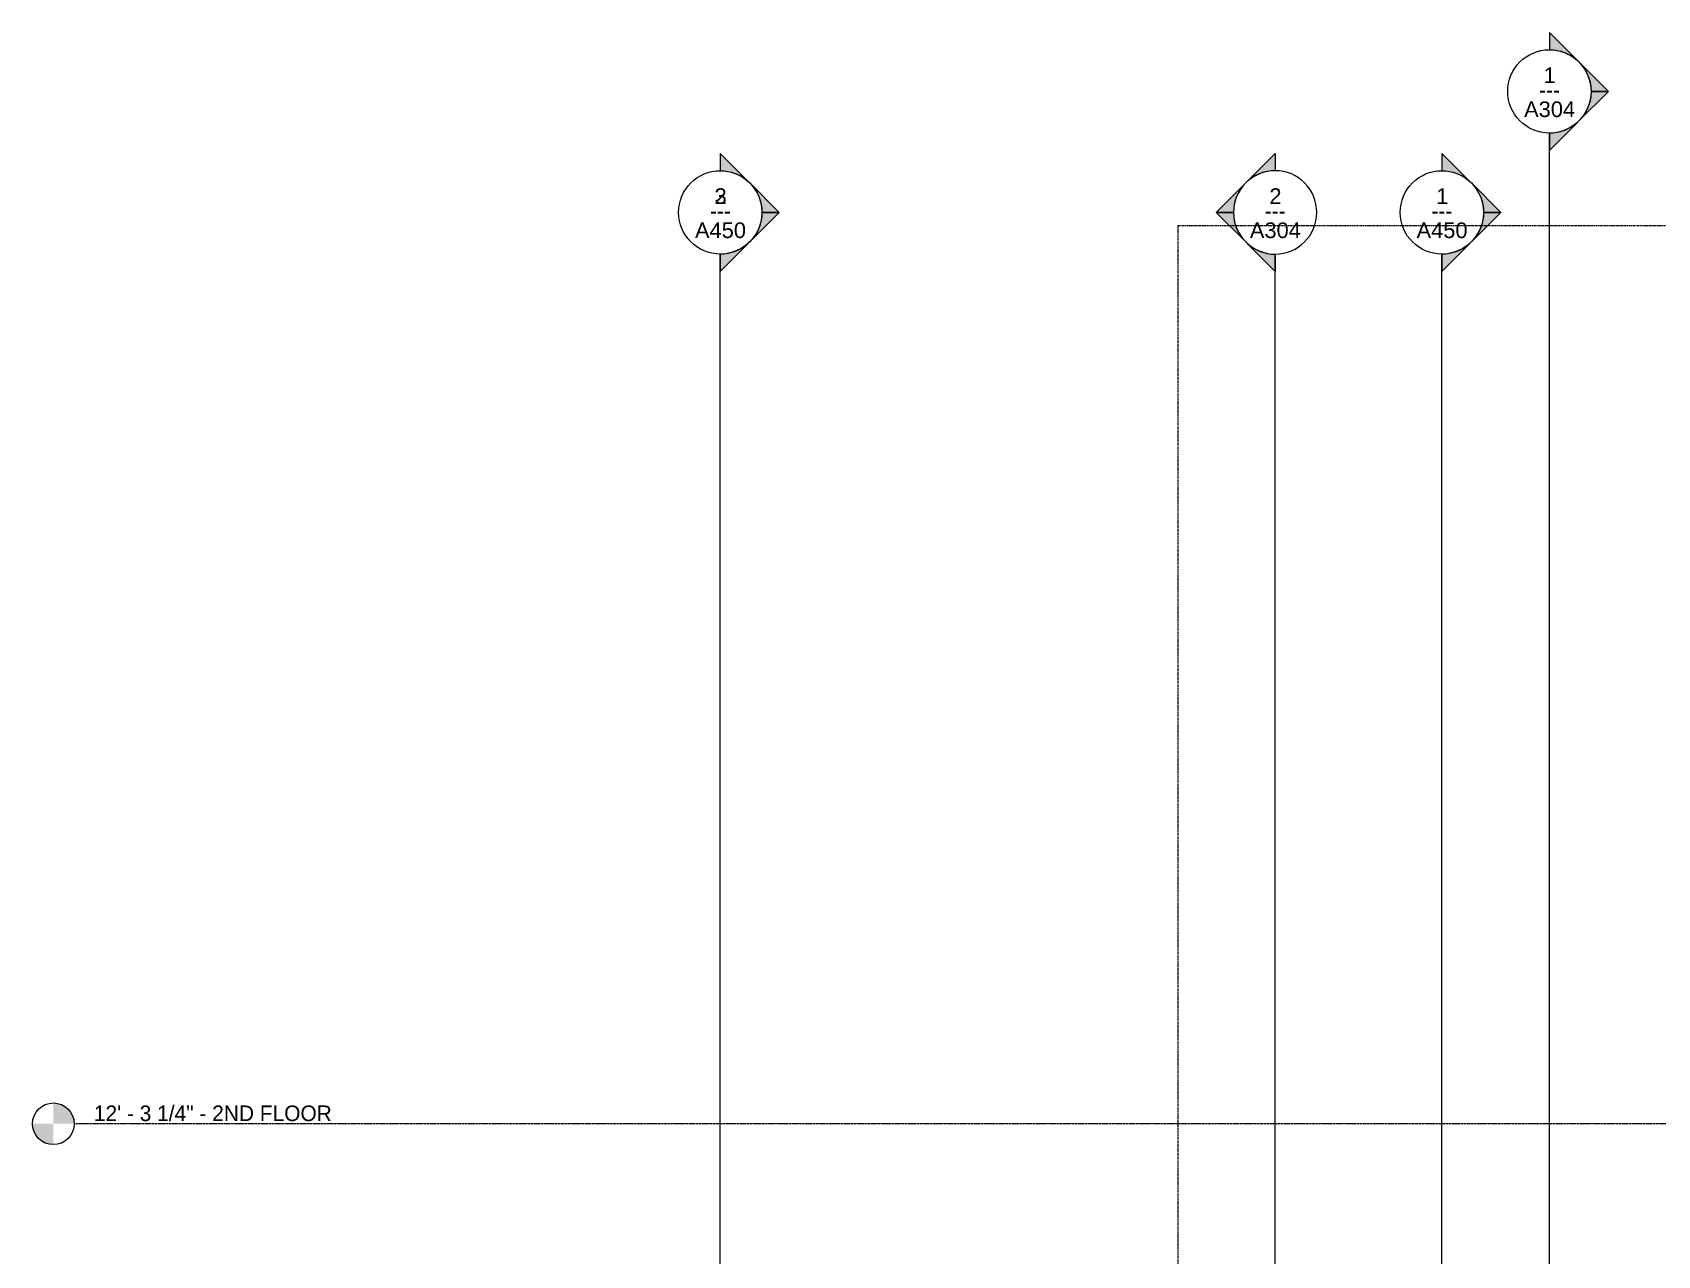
# Model space of a CAD drawing. Header units: inches. Extents: x -3219 to -1869, y -243 to 478.
# Drawn here: x -3206.6 to -2738.7, y 109.3 to 461.3 of the extents above; entities that cross this region are included whole.
import ezdxf

# ---------------------------------------------------------------- set-up
doc = ezdxf.new("R2010")
doc.units = ezdxf.units.IN
doc.header["$MEASUREMENT"] = 0
doc.linetypes.add('Aligning Line 1_8_', pattern=[0.25, 0.125, -0.125])
doc.linetypes.add('Grid Line 1_2_', pattern=[0.8749999999999999, 0.4999999999999999, -0.125, 0.125, -0.125])
for name, color, linetype, lineweight in [('A-FLOR-LEVL', 51, 'Continuous', 9), ('A-FLOR-LEVL-1', 51, 'Grid Line 1_2_', 9), ('G-ANNO-SYMB', 111, 'Aligning Line 1_8_', 9), ('G-ANNO-SYMB-1', 111, 'Continuous', 9)]:
    doc.layers.add(name, color=color, linetype=linetype, lineweight=lineweight)
doc.styles.add('Arial_1', font='arial.ttf', dxfattribs={"height": 4.499999999999996})
doc.styles.add('Century Gothic', font='ufonts.com_century-gothic.ttf', dxfattribs={"height": 4.499999999999996})

# ---------------------------------------------------------------- blocks, each defined once
blk = doc.blocks.new('Level - Level Head - Circle-50818-BUILDING ELEVATION - WEST')
at = {"layer": 'A-FLOR-LEVL'}
h = blk.add_hatch(color=256, dxfattribs=at)
edge = h.paths.add_edge_path(flags=0)
edge.add_line((-3200.570245953731, 31.99999999999999), (-3194.570245953731, 31.99999999999999))
edge.add_arc((-3200.570245953731, 31.99999999999998), 6.000000000000011, 2.544443745170813e-14, 90.0000000000001)
edge.add_line((-3200.570245953731, 37.99999999999997), (-3200.570245953731, 31.99999999999999))
h = blk.add_hatch(color=256, dxfattribs=at)
edge = h.paths.add_edge_path(flags=0)
edge.add_line((-3200.570245953731, 25.99999999999998), (-3200.570245953731, 31.99999999999995))
edge.add_line((-3200.570245953731, 31.99999999999995), (-3206.570245953731, 31.99999999999995))
edge.add_arc((-3200.570245953731, 31.99999999999998), 6.000000000000004, 180.0000000000002, 269.9999999999997)
blk.add_circle((-3200.570245953731, 31.99999999999998), 6, dxfattribs=at)
blk = doc.blocks.new('Section - Section Head - Filled-22785-BUILDING ELEVATION - WEST')
at = {"layer": 'G-ANNO-SYMB-1'}
h = blk.add_hatch(color=256, dxfattribs=at)
edge = h.paths.add_edge_path(flags=0)
edge.add_line((-2792.746510440414, -216.7579785171439), (-2800.798738118733, -208.7057508388254))
edge.add_line((-2800.798738118733, -208.7057508388254), (-2800.798738118733, -213.6606957918207))
edge.add_arc((-2800.798738118733, -225.6763135873026), 12.01561779548195, 47.92160497537708, 90.0000000000004, ccw=False)
h = blk.add_hatch(color=256, dxfattribs=at)
edge = h.paths.add_edge_path(flags=0)
edge.add_arc((-2800.798738118733, -225.6763135873026), 11.99999999999997, -2.2737367544323206e-13, 45.000000000000114, ccw=False)
edge.add_line((-2788.798738118733, -225.6763135873026), (-2783.828175370255, -225.6763135873026))
edge.add_line((-2783.828175370255, -225.6763135873026), (-2792.313456744494, -217.191032213064))
h = blk.add_hatch(color=256, dxfattribs=at)
edge = h.paths.add_edge_path(flags=0)
edge.add_line((-2792.313456744494, -234.1615949615411), (-2783.828175370255, -225.6763135873026))
edge.add_line((-2783.828175370255, -225.6763135873026), (-2788.798738118733, -225.6763135873026))
edge.add_arc((-2800.798738118733, -225.6763135873025), 12.0000000000001, 314.99999999999983, 359.9999999999996, ccw=False)
h = blk.add_hatch(color=256, dxfattribs=at)
edge = h.paths.add_edge_path(flags=0)
edge.add_arc((-2800.798738118733, -225.6763135873027), 12.01561779548175, 269.9999999999998, 312.07839502462355, ccw=False)
edge.add_line((-2800.798738118733, -237.6919313827844), (-2800.798738118733, -242.6468763357797))
edge.add_line((-2800.798738118733, -242.6468763357797), (-2792.746510440414, -234.5946486574612))
for p, q in [((-2800.798738118733, -213.6606957918207), (-2800.798738118733, -208.7057508388254)), ((-2800.798738118733, -208.7057508388254), (-2792.746510440414, -216.7579785171439)), ((-2792.313456744494, -217.191032213064), (-2783.828175370255, -225.6763135873026)), ((-2783.828175370255, -225.6763135873026), (-2792.313456744494, -234.1615949615411)), ((-2788.798738118733, -225.6763135873026), (-2783.828175370255, -225.6763135873026)), ((-2783.828175370255, -225.6763135873026), (-2788.798738118733, -225.6763135873026)), ((-2792.746510440414, -234.5946486574612), (-2800.798738118733, -242.6468763357797)), ((-2800.798738118733, -242.6468763357797), (-2800.798738118733, -237.6919313827844))]:
    blk.add_line(p, q, dxfattribs=at)
for centre, radius, start, end in [((-2800.798738118733, -225.6919313827844), 12.00000000000004, 90.0000000000002, 269.9999999999998), ((-2800.798738118733, -225.6763135873026), 12.01561779548195, 47.92160497537668, 90), ((-2800.798738118733, -225.6919313827844), 12, 269.9999999999996, 90), ((-2800.798738118733, -225.6763135873026), 11.99999999999997, 359.9999999999995, 44.99999999999971), ((-2800.798738118733, -225.6763135873025), 12.0000000000001, 314.9999999999995, 359.9999999999992), ((-2800.798738118733, -225.6763135873027), 12.01561779548175, 269.9999999999994, 312.0783950246232)]:
    blk.add_arc(centre, radius, start, end, dxfattribs=at)

msp = doc.modelspace()

# ---------------------------------------------------------------- linework, layer by layer
at = {"layer": 'A-FLOR-LEVL-1'}
msp.add_line((-1935.479173867062, 147.2499999999003), (-3194.570245953733, 147.2499999998918), dxfattribs=at)
at = {"layer": 'G-ANNO-SYMB'}
for p, q in [((-2876.844585947334, 405.7698510893824), (-2876.844585947334, -182.4828710856818)), ((-2876.844585947335, 405.7698510893824), (-1983.836615210244, 405.7698510893824))]:
    msp.add_line(p, q, dxfattribs=at)
at = {"layer": 'G-ANNO-SYMB-1'}
for p, q in [((-2769.840561186445, -178.8521023737528), (-2769.840561186445, 432.3678548418329)), ((-3008.548738118734, -213.6763135873028), (-3008.548738118734, 397.5436436282829)), ((-3008.548738118734, -213.6763135873028), (-3008.548738118734, 397.5436436282829)), ((-2848.798738118734, -213.6763135873028), (-2848.798738118734, 397.5436436282829)), ((-2800.798738118734, -213.6763135873028), (-2800.798738118734, 397.5436436282829))]:
    msp.add_line(p, q, dxfattribs=at)

# ---------------------------------------------------------------- block references
at = {"layer": 'A-FLOR-LEVL'}
msp.add_blockref('Level - Level Head - Circle-50818-BUILDING ELEVATION - WEST', (0, 115.2499999998917), dxfattribs=at)
at = {"layer": 'G-ANNO-SYMB-1', "extrusion": (0, 0, -1), "rotation": 180}
for p in [(-30.95817693228855, 218.6915412545194), (207.75, 183.8673300409694), (207.75, 183.8673300409694), (0, 183.8673300409694)]:
    msp.add_blockref('Section - Section Head - Filled-22785-BUILDING ELEVATION - WEST', p, dxfattribs=at)
at = {"layer": 'G-ANNO-SYMB-1', "rotation": 180}
msp.add_blockref('Section - Section Head - Filled-22785-BUILDING ELEVATION - WEST', (-5649.597476237465, 183.8673300409903), dxfattribs=at)

# ---------------------------------------------------------------- texts
at = {"layer": 'A-FLOR-LEVL', "insert": (-3188.895148081785, 152.525391758982), "char_height": 4.499999999999996, "width": 87.56699999999994, "attachment_point": 1, "style": 'Century Gothic'}
msp.add_mtext('12\' - 3 1/4" - 2ND FLOOR', dxfattribs=at)
at = {"layer": 'G-ANNO-SYMB-1', "char_height": 4.499999999999996, "attachment_point": 1}
for s, insert, width, style in [('1', (-2771.501049424322, 451.3221730719165), 4.241999999999996, 'Arial_1'), ('---', (-2772.82670496768, 447.0688266152237), 7.726499999999994, 'Century Gothic'), ('A304', (-2777.123096668416, 441.5040509772501), 17.87699999999998, 'Arial_1'), ('3', (-3010.20922635661, 416.4979618583665), 4.241999999999996, 'Arial_1'), ('2', (-3010.20922635661, 416.4979618583665), 4.241999999999996, 'Arial_1'), ('2', (-2850.45922635661, 416.4979618583665), 4.241999999999996, 'Arial_1'), ('1', (-2802.459226356611, 416.4979618583665), 4.241999999999996, 'Arial_1'), ('---', (-3011.534881899968, 412.2446154016736), 7.726499999999994, 'Century Gothic'), ('---', (-3011.534881899968, 412.2446154016736), 7.726499999999994, 'Century Gothic'), ('---', (-2851.784881899968, 412.2446154016736), 7.726499999999994, 'Century Gothic'), ('---', (-2803.784881899969, 412.2446154016736), 7.726499999999994, 'Century Gothic'), ('A450', (-3015.831273600705, 406.6798397637002), 17.87699999999998, 'Arial_1'), ('A450', (-3015.831273600705, 406.6798397637002), 17.87699999999998, 'Arial_1'), ('A304', (-2856.081273600705, 406.6798397637002), 17.87699999999998, 'Arial_1'), ('A450', (-2808.081273600705, 406.6798397637002), 17.87699999999998, 'Arial_1')]:
    msp.add_mtext(s, dxfattribs=dict(at, insert=insert, width=width, style=style))

doc.saveas('drawing.dxf')
